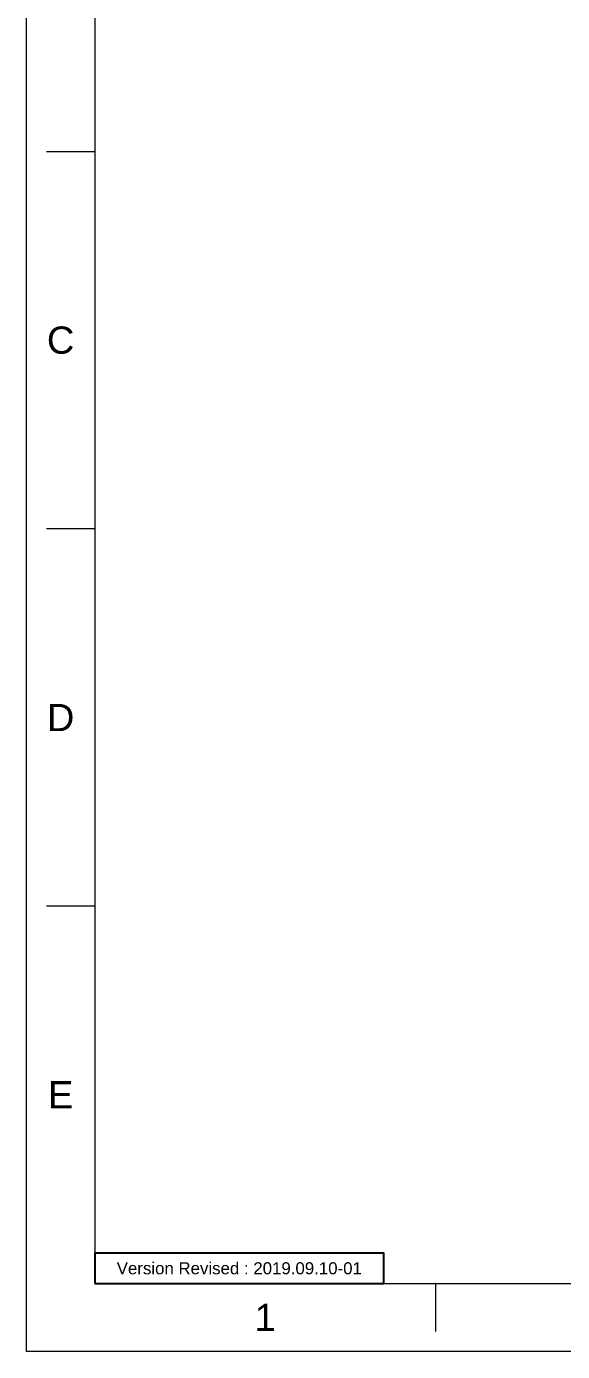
# Model space of a CAD drawing. Header units: millimetres. Extents: x 580 to 1174, y -1119 to -699.
# Drawn here: x 579.6 to 690.8, y -1118.7 to -843.6 of the extents above; entities that cross this region are included whole.
import ezdxf

# ---------------------------------------------------------------- set-up
doc = ezdxf.new("R2010")
doc.units = ezdxf.units.MM
doc.header["$LTSCALE"] = 0.1
doc.layers.get('0').update_dxf_attribs({"lineweight": 13})
doc.layers.add('DIM', color=3, linetype='Continuous', lineweight=9)
doc.layers.add('FORM', color=7, linetype='Continuous')
doc.layers.add('TEXT', color=2, linetype='Continuous')
doc.styles.get("Standard").update_dxf_attribs({"font": 'arial.ttf'})

msp = doc.modelspace()

# ---------------------------------------------------------------- linework, layer by layer
for p, q in [((593.725, -712.89), (593.725, -1104.608)), ((593.725, -869.577), (583.725, -869.577)), ((593.725, -947.921), (583.725, -947.921)), ((593.725, -1026.264), (583.725, -1026.264)), ((593.725, -1104.608), (1159.381, -1104.608)), ((664.432, -1104.608), (664.432, -1114.608))]:
    msp.add_line(p, q)
msp.add_point((664.432, -1104.608))
at = {"layer": 'DIM', "color": 7}
msp.add_lwpolyline([(579.583, -698.749), (1173.523, -698.749), (1173.523, -1118.749), (579.583, -1118.749)], close=True, dxfattribs=at)
at = {"layer": 'FORM'}
msp.add_lwpolyline([(593.725, -1104.608), (653.725, -1104.608), (653.725, -1098.358), (593.725, -1098.358)], close=True, dxfattribs=at)

# ---------------------------------------------------------------- texts
at = {"char_height": 5.657, "attachment_point": 5}
for s, width, insert in [('C', 10, (586.654, -908.749)), ('D', 10, (586.654, -987.092)), ('E', 10, (586.654, -1065.436)), ('1', 50, (629.078, -1111.678))]:
    msp.add_mtext_dynamic_manual_height_columns(s, width=width, gutter_width=12.5, heights=[0], dxfattribs=dict(at, insert=insert))
at = {"layer": 'TEXT', "insert": (623.725, -1101.483), "char_height": 2.5, "attachment_point": 5}
msp.add_mtext_dynamic_manual_height_columns('Version Revised : 2019.09.10-01', width=60, gutter_width=12.5, heights=[0], dxfattribs=at)

doc.saveas('drawing.dxf')
